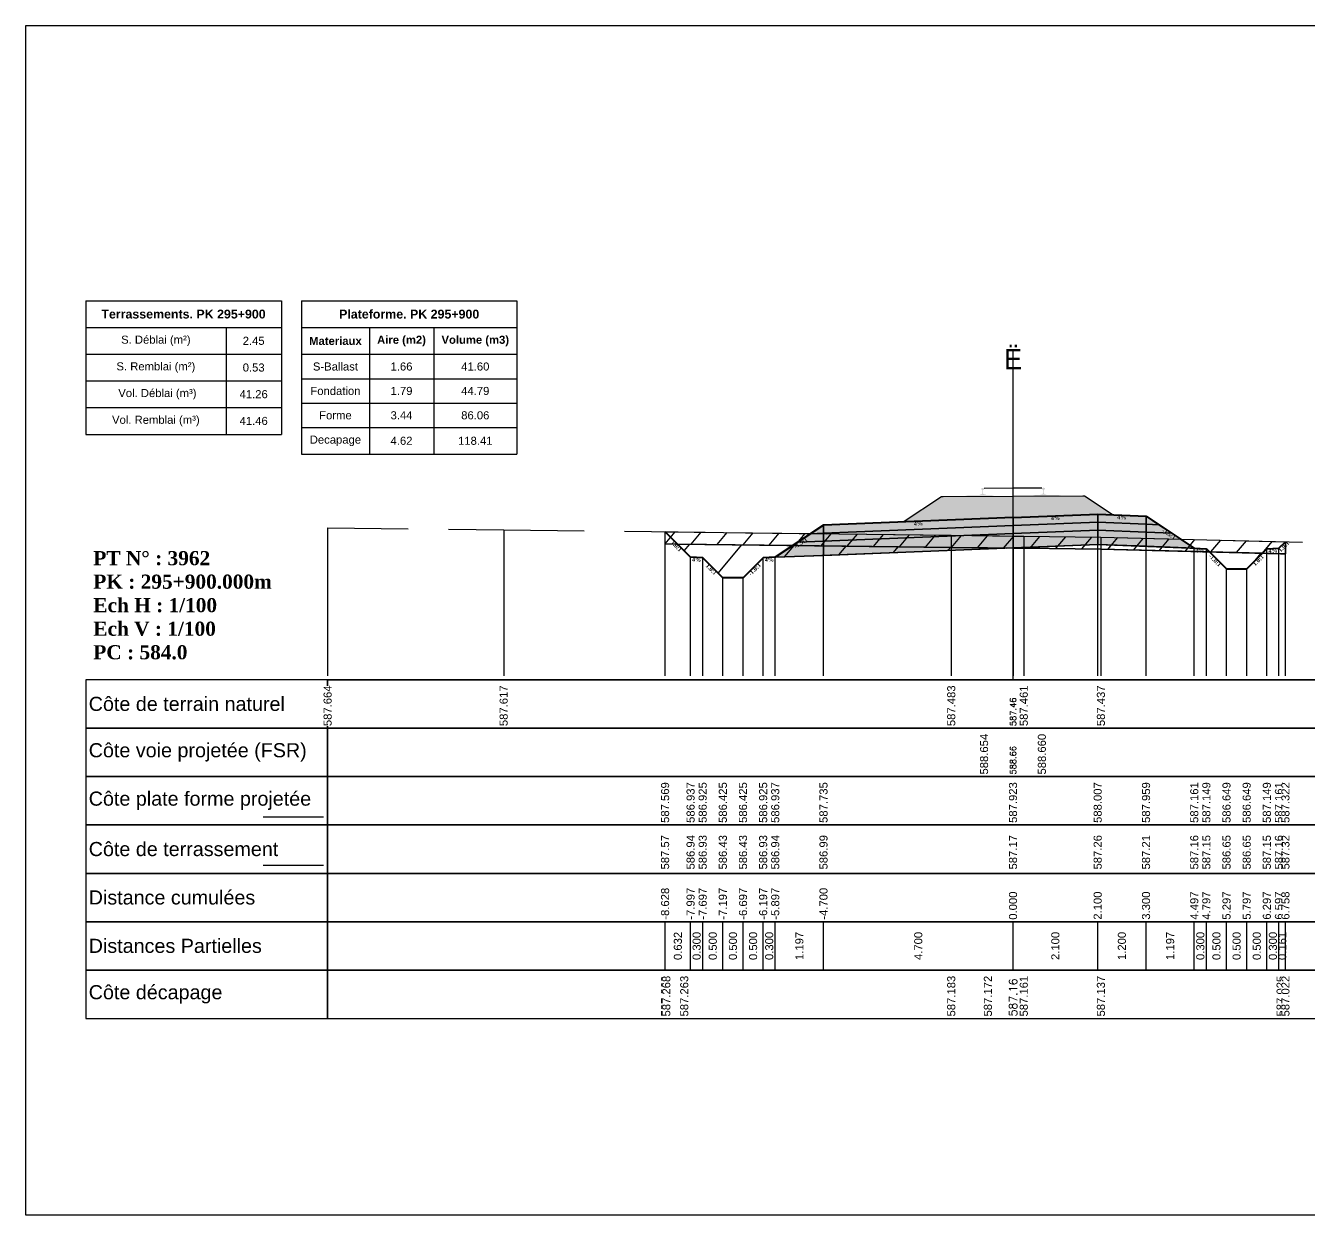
# Model space of a CAD drawing. Header units: millimetres. Extents: x 2762 to 3076, y 916 to 3305.
# Drawn here: x 2950.21 to 2982.05, y 1267.4 to 1296.9 of the extents above; entities that cross this region are included whole.
import ezdxf

# ---------------------------------------------------------------- set-up
doc = ezdxf.new("R2010")
doc.units = ezdxf.units.MM
doc.header["$LTSCALE"] = 2
doc.linetypes.add('CACHE', pattern=[9.525, 6.35, -3.175])
doc.linetypes.add('DASHED', pattern=[0.75, 0.5, -0.25])
for name, color, linetype in [('C-ANNO-TABL', 1, 'Continuous'), ('C-ANNO-TABL-TEXT', 150, 'Continuous'), ('C-ANNO-TABL-TITL', 150, 'Continuous'), ('C-ANNO-TABL-TTBL', 5, 'Continuous'), ('C-ROAD-CORR', 5, 'Continuous'), ('C-ROAD-SCTN', 7, 'Continuous')]:
    doc.layers.add(name, color=color, linetype=linetype)
doc.styles.add('ARIAL', font='arial.ttf')
doc.styles.add('C3D_Etiquette', font='romans.shx')
doc.styles.add('C3D_Profil_Travers', font='romans.shx')
doc.styles.get("Standard").update_dxf_attribs({"font": 'arial.ttf'})

msp = doc.modelspace()

# ---------------------------------------------------------------- hatches: boundary and pattern name
at = {"linetype": 'Continuous', "lineweight": -3}
msp.add_hatch(color=254, dxfattribs=at).paths.add_polyline_path([(2973.489, 1285.052), (2973.488, 1285.237), (2973.603, 1285.259), (2973.951, 1285.26), (2973.951, 1285.266), (2973.877, 1285.265), (2973.877, 1285.275), (2973.878, 1285.276), (2973.879, 1285.277), (2973.881, 1285.277), (2973.9, 1285.279), (2973.904, 1285.28), (2973.907, 1285.281), (2973.935, 1285.291), (2973.937, 1285.293), (2973.939, 1285.294), (2973.939, 1285.295), (2973.94, 1285.3), (2973.942, 1285.307), (2973.942, 1285.316), (2973.944, 1285.326), (2973.943, 1285.35), (2973.943, 1285.366), (2973.942, 1285.372), (2973.941, 1285.378), (2973.94, 1285.383), (2973.94, 1285.385), (2973.939, 1285.388), (2973.938, 1285.39), (2973.937, 1285.391), (2973.936, 1285.392), (2973.935, 1285.393), (2973.919, 1285.399), (2973.917, 1285.4), (2973.916, 1285.401), (2973.916, 1285.403), (2973.915, 1285.405), (2973.915, 1285.423), (2973.916, 1285.428), (2973.917, 1285.43), (2973.919, 1285.432), (2973.921, 1285.434), (2973.924, 1285.435), (2973.925, 1285.436), (2973.929, 1285.436), (2973.933, 1285.437), (2973.936, 1285.437), (2973.94, 1285.437), (2973.945, 1285.438), (2973.948, 1285.438), (2973.951, 1285.438), (2973.955, 1285.438), (2973.958, 1285.438), (2973.962, 1285.438), (2973.967, 1285.437), (2973.97, 1285.437), (2973.974, 1285.437), (2973.978, 1285.436), (2973.979, 1285.435), (2973.981, 1285.434), (2973.984, 1285.433), (2973.986, 1285.43), (2973.987, 1285.428), (2973.987, 1285.424), (2973.987, 1285.405), (2973.987, 1285.403), (2973.987, 1285.401), (2973.986, 1285.401), (2973.984, 1285.399), (2973.968, 1285.393), (2973.967, 1285.393), (2973.966, 1285.391), (2973.965, 1285.39), (2973.964, 1285.388), (2973.963, 1285.385), (2973.963, 1285.383), (2973.962, 1285.378), (2973.961, 1285.372), (2973.961, 1285.366), (2973.96, 1285.35), (2973.96, 1285.326), (2973.961, 1285.316), (2973.962, 1285.307), (2973.964, 1285.3), (2973.965, 1285.295), (2973.965, 1285.294), (2973.967, 1285.293), (2973.969, 1285.291), (2973.997, 1285.281), (2974, 1285.28), (2974.004, 1285.28), (2974.023, 1285.278), (2974.025, 1285.278), (2974.026, 1285.277), (2974.027, 1285.276), (2974.027, 1285.266), (2973.953, 1285.266), (2973.953, 1285.26), (2974.157, 1285.261), (2974.288, 1285.231), (2975.123, 1285.234), (2975.254, 1285.265), (2975.458, 1285.266), (2975.458, 1285.272), (2975.384, 1285.271), (2975.384, 1285.281), (2975.385, 1285.282), (2975.386, 1285.283), (2975.388, 1285.283), (2975.407, 1285.285), (2975.411, 1285.286), (2975.414, 1285.287), (2975.442, 1285.297), (2975.444, 1285.299), (2975.446, 1285.3), (2975.446, 1285.301), (2975.447, 1285.306), (2975.449, 1285.313), (2975.449, 1285.322), (2975.451, 1285.332), (2975.45, 1285.356), (2975.45, 1285.372), (2975.449, 1285.378), (2975.448, 1285.384), (2975.447, 1285.389), (2975.447, 1285.391), (2975.446, 1285.394), (2975.445, 1285.396), (2975.444, 1285.397), (2975.443, 1285.398), (2975.442, 1285.399), (2975.426, 1285.405), (2975.424, 1285.406), (2975.423, 1285.407), (2975.423, 1285.409), (2975.422, 1285.411), (2975.422, 1285.429), (2975.423, 1285.434), (2975.424, 1285.436), (2975.426, 1285.438), (2975.428, 1285.44), (2975.431, 1285.441), (2975.432, 1285.442), (2975.436, 1285.442), (2975.44, 1285.443), (2975.443, 1285.443), (2975.447, 1285.444), (2975.452, 1285.444), (2975.455, 1285.444), (2975.458, 1285.444), (2975.462, 1285.444), (2975.465, 1285.444), (2975.469, 1285.444), (2975.474, 1285.443), (2975.477, 1285.443), (2975.481, 1285.443), (2975.485, 1285.442), (2975.486, 1285.441), (2975.488, 1285.44), (2975.491, 1285.439), (2975.493, 1285.436), (2975.494, 1285.434), (2975.494, 1285.43), (2975.494, 1285.412), (2975.494, 1285.409), (2975.494, 1285.407), (2975.493, 1285.407), (2975.491, 1285.405), (2975.475, 1285.399), (2975.474, 1285.399), (2975.473, 1285.397), (2975.472, 1285.396), (2975.471, 1285.394), (2975.47, 1285.391), (2975.47, 1285.389), (2975.469, 1285.384), (2975.468, 1285.378), (2975.468, 1285.372), (2975.467, 1285.356), (2975.467, 1285.332), (2975.468, 1285.322), (2975.469, 1285.313), (2975.471, 1285.306), (2975.472, 1285.301), (2975.472, 1285.3), (2975.474, 1285.299), (2975.476, 1285.297), (2975.504, 1285.287), (2975.507, 1285.286), (2975.511, 1285.286), (2975.53, 1285.284), (2975.532, 1285.284), (2975.533, 1285.283), (2975.534, 1285.282), (2975.534, 1285.272), (2975.46, 1285.272), (2975.46, 1285.266), (2975.808, 1285.268), (2975.923, 1285.247), (2975.924, 1285.062)])
h = msp.add_hatch(dxfattribs=at)
h.set_pattern_fill('GRAVEL', color=252, scale=0.009, style=0)
h.set_pattern_definition([(228.0128, (2972.144124, 1284.82647), (-1.8288, -2.0574), [0.030755, -3.0447435]), (184.96974, (2972.12355, 1284.803611), (2.743199999, 0.228600013), [0.0527764, -5.2248644]), (132.51045, (2972.070972, 1284.799039), (2.286, -2.5146), [0.0372133, -3.684125]), (267.2737, (2971.981818, 1284.741889), (0.2286, 4.572), [0.0480604, -4.7579794]), (292.83365, (2971.979532, 1284.693883), (-1.143, 2.7432), [0.047127, -4.6655827]), (357.2737, (2971.99782, 1284.650449), (-4.572, 0.2286), [0.0480604, -4.7579794]), (37.69424, (2972.0458265, 1284.6481626), (-2.9718, -2.286), [0.0635574, -6.2921804]), (72.25533, (2972.0961185, 1284.687025), (1.6002, 5.0292), [0.0600048, -5.940473]), (121.42957, (2972.114406, 1284.744175), (-1.8288, 2.9718), [0.048223, -4.774099]), (175.23636, (2972.08926, 1284.785323), (2.5146, -0.2286), [0.055054, -2.697654]), (222.39744, (2972.0343965, 1284.7898946), (-2.7432, -2.5146), [0.071197, -7.0485095]), (138.81407, (2972.208132, 1284.739603), (-1.6002, 1.3716), [0.0243004, -2.405751]), (171.46923, (2972.189844, 1284.755605), (2.9718, -0.4572), [0.0462314, -4.5769175]), (225, (2972.14412, 1284.76246), (-3e-17, -0.2286), [0.032329, -0.29096]), (203.1986, (2972.128122, 1284.789895), (1.143, 0.4572), [0.01741, -1.723556]), (291.8014, (2972.11212, 1284.783037), (-0.2286, 0.6858), [0.024621, -1.206428]), (30.9638, (2972.121264, 1284.760177), (0.6858, 0.4572), [0.039989, -1.292967]), (161.565, (2972.155554, 1284.78075), (0.4572, -0.2286), [0.028916, -0.693981]), (16.38954, (2971.979532, 1284.783037), (2.286, 0.6858), [0.040508, -4.0102944]), (70.34618, (2972.018394, 1284.794467), (-0.9144, -2.5146), [0.033984, -3.3643994]), (293.1986, (2972.155554, 1284.82647), (-0.4572, 1.143), [0.034819, -1.7061465]), (343.61046, (2972.16927, 1284.794467), (-2.286, 0.6858), [0.040508, -4.0102944]), (339.44395, (2971.979532, 1284.641305), (-1.143, 0.4572), [0.039063, -1.914096]), (294.77514, (2972.016108, 1284.627589), (-1.143, 2.5146), [0.0327305, -3.2403234]), (66.8014, (2972.15784, 1284.59787), (0.4572, 1.143), [0.034819, -1.7061465]), (17.35402, (2972.171556, 1284.629875), (-2.9718, -0.9144), [0.0383204, -3.793714]), (69.44395, (2972.045826, 1284.59787), (-0.4572, -1.143), [0.0195316, -1.933628]), (101.3099, (2972.144124, 1284.59787), (-0.2286, 0.9144), [0.011656, -1.1539795]), (165.9638, (2972.14184, 1284.6093), (0.6858, -0.2286), [0.047127, -0.895415]), (186.009, (2972.096118, 1284.62073), (2.286, 0.2286), [0.043674, -4.323723]), (303.69, (2972.121264, 1284.7396), (-0.2286, 0.4572), [0.032969, -0.79126]), (353.15723, (2972.1395525, 1284.712171), (3.8862, -0.4572), [0.05756, -5.698441]), (60.9454, (2972.196702, 1284.705313), (-0.9144, -1.6002), [0.023536, -2.330045]), (90, (2972.20813, 1284.72589), (-0.2286, 0.2286), [0.013716, -0.214884]), (120.25644, (2972.091546, 1284.627589), (0.9144, -1.6002), [0.031758, -3.1440547]), (48.0128, (2972.075544, 1284.65502), (1.8288, 2.0574), [0.06151, -3.0139886]), (0, (2972.1167, 1284.70074), (0.2286, 0.2286), [0.059436, -0.169164]), (325.30485, (2972.176128, 1284.70074), (2.286, -1.6002), [0.036145, -3.5783385]), (254.0546, (2972.205846, 1284.680167), (-0.2286, -0.9144), [0.033285, -1.6309485]), (207.64598, (2972.196702, 1284.648163), (-4.3434, -2.286), [0.054193, -5.365122]), (175.42608, (2972.1486965, 1284.623017), (-2.9718, 0.2286), [0.0573327, -5.675926])])
h.paths.add_polyline_path([(2971.98, 1284.598), (2972.93, 1285.232), (2972.974, 1285.232), (2976.437, 1285.246), (2976.48, 1285.246), (2977.185, 1284.776), (2976.805, 1284.791)])
h = msp.add_hatch(color=11, dxfattribs=at)
h.paths.add_polyline_path([(2978.005, 1284.543), (2978.005, 1284.743), (2978.324, 1284.53)])
h.paths.add_polyline_path([(2976.805, 1284.591), (2976.805, 1284.791), (2978.005, 1284.743), (2978.005, 1284.543)])
h.paths.add_polyline_path([(2974.705, 1284.507), (2974.705, 1284.707), (2976.805, 1284.791), (2976.805, 1284.591)])
h.paths.add_polyline_path([(2970.005, 1284.319), (2970.005, 1284.519), (2974.705, 1284.707), (2974.705, 1284.507)])
h.paths.add_polyline_path([(2969.685, 1284.306), (2970.005, 1284.519), (2970.005, 1284.319)])
h = msp.add_hatch(color=83, dxfattribs=at)
h.paths.add_polyline_path([(2978.005, 1283.993), (2978.005, 1284.343), (2978.643, 1284.317), (2979.201, 1283.945)])
h.paths.add_polyline_path([(2976.805, 1284.041), (2976.805, 1284.391), (2978.005, 1284.343), (2978.005, 1283.993)])
h.paths.add_polyline_path([(2974.705, 1283.957), (2974.705, 1284.307), (2976.805, 1284.391), (2976.805, 1284.041)])
h.paths.add_polyline_path([(2970.005, 1283.769), (2970.005, 1284.119), (2974.705, 1284.307), (2974.705, 1283.957)])
h.paths.add_polyline_path([(2968.808, 1283.721), (2969.366, 1284.093), (2970.005, 1284.119), (2970.005, 1283.769)])
h = msp.add_hatch(color=30, dxfattribs=at)
h.paths.add_polyline_path([(2978.005, 1284.343), (2978.005, 1284.543), (2978.324, 1284.53), (2978.643, 1284.317)])
h.paths.add_polyline_path([(2976.805, 1284.391), (2976.805, 1284.591), (2978.005, 1284.543), (2978.005, 1284.343)])
h.paths.add_polyline_path([(2974.705, 1284.307), (2974.705, 1284.507), (2976.805, 1284.591), (2976.805, 1284.391)])
h.paths.add_polyline_path([(2970.005, 1284.119), (2970.005, 1284.319), (2974.705, 1284.507), (2974.705, 1284.307)])
h.paths.add_polyline_path([(2969.366, 1284.093), (2969.685, 1284.306), (2970.005, 1284.319), (2970.005, 1284.119)])
h = msp.add_hatch(dxfattribs=at)
h.set_pattern_fill('_U', color=150, scale=0.5, angle=50, style=0, pattern_type=0)
h.set_pattern_definition([(50, (2980.88864, 1283.8202), (-0.383022, 0.321394), [])])
h.paths.add_polyline_path([(2980.889, 1283.82), (2981.001, 1283.933), (2981.301, 1283.945), (2981.462, 1284.106), (2981.462, 1283.806)])
h.paths.add_polyline_path([(2978.862, 1284.171), (2981.462, 1284.106), (2981.301, 1283.945), (2981.001, 1283.933), (2980.889, 1283.82), (2979.581, 1283.853), (2979.501, 1283.933), (2979.201, 1283.945)])
h.paths.add_polyline_path([(2969.248, 1284.014), (2969.69, 1284.309), (2973.173, 1284.267), (2974.972, 1284.245), (2976.885, 1284.221), (2978.862, 1284.171), (2979.201, 1283.945), (2979.501, 1283.933), (2979.581, 1283.853), (2976.885, 1283.921), (2974.972, 1283.945), (2973.173, 1283.967)])
h.paths.add_polyline_path([(2966.076, 1284.353), (2969.69, 1284.309), (2969.248, 1284.014), (2966.38, 1284.049)])
h.paths.add_polyline_path([(2966.076, 1284.053), (2966.076, 1284.353), (2966.38, 1284.049)])
h = msp.add_hatch(dxfattribs=at)
h.set_pattern_fill('_U', color=3, angle=50, style=0, pattern_type=0)
h.set_pattern_definition([(50, (2980.8886, 1283.8202), (-0.766044, 0.64279), [])])
h.paths.add_polyline_path([(2980.889, 1283.82), (2981.001, 1283.933), (2981.301, 1283.945), (2981.462, 1284.106), (2981.462, 1283.806)])
h.paths.add_polyline_path([(2974.539, 1283.95), (2976.805, 1284.041), (2979.501, 1283.933), (2979.581, 1283.853), (2976.885, 1283.921), (2974.972, 1283.945)])
h.paths.add_polyline_path([(2966.076, 1284.053), (2966.076, 1284.353), (2966.38, 1284.049)])
h = msp.add_hatch(dxfattribs=at)
h.set_pattern_fill('_U', color=1, angle=50, style=0, pattern_type=0)
h.set_pattern_definition([(50, (2979.5815, 1283.853), (-0.766044, 0.64279), [])])
h.paths.add_polyline_path([(2979.581, 1283.853), (2980.889, 1283.82), (2980.501, 1283.433), (2980.001, 1283.433)])
h.paths.add_polyline_path([(2966.38, 1284.049), (2973.173, 1283.967), (2974.539, 1283.95), (2968.508, 1283.709), (2968.008, 1283.209), (2967.508, 1283.209), (2967.008, 1283.709), (2966.708, 1283.721)])

# ---------------------------------------------------------------- linework, layer by layer
at = {"color": 7, "linetype": 'Continuous', "lineweight": -3}
for p, q in [((2974.705, 1280.684), (2974.705, 1288.884)), ((2957.704, 1280.684), (2991.706, 1280.684)), ((2966.076, 1273.484), (2966.076, 1274.684)), ((2966.708, 1273.484), (2966.708, 1274.684)), ((2966.708, 1273.484), (2966.708, 1274.684)), ((2967.008, 1273.484), (2967.008, 1274.684)), ((2967.008, 1273.484), (2967.008, 1274.684)), ((2967.508, 1273.484), (2967.508, 1274.684)), ((2967.508, 1273.484), (2967.508, 1274.684)), ((2968.008, 1273.484), (2968.008, 1274.684)), ((2968.008, 1273.484), (2968.008, 1274.684)), ((2968.508, 1273.484), (2968.508, 1274.684)), ((2968.508, 1273.484), (2968.508, 1274.684)), ((2968.808, 1273.484), (2968.808, 1274.684)), ((2968.808, 1273.484), (2968.808, 1274.684)), ((2970.005, 1273.484), (2970.005, 1274.684)), ((2970.005, 1273.484), (2970.005, 1274.684)), ((2974.705, 1273.484), (2974.705, 1274.684)), ((2974.705, 1273.484), (2974.705, 1274.684)), ((2976.805, 1273.484), (2976.805, 1274.684)), ((2976.805, 1273.484), (2976.805, 1274.684)), ((2978.005, 1273.484), (2978.005, 1274.684)), ((2978.005, 1273.484), (2978.005, 1274.684)), ((2979.201, 1273.484), (2979.201, 1274.684)), ((2979.201, 1273.484), (2979.201, 1274.684)), ((2979.501, 1273.484), (2979.501, 1274.684)), ((2979.501, 1273.484), (2979.501, 1274.684)), ((2980.001, 1273.484), (2980.001, 1274.684)), ((2980.001, 1273.484), (2980.001, 1274.684)), ((2980.501, 1273.484), (2980.501, 1274.684)), ((2980.501, 1273.484), (2980.501, 1274.684)), ((2981.001, 1273.484), (2981.001, 1274.684)), ((2981.001, 1273.484), (2981.001, 1274.684)), ((2981.301, 1273.484), (2981.301, 1274.684)), ((2981.301, 1273.484), (2981.301, 1274.684)), ((2981.462, 1273.484), (2981.462, 1274.684))]:
    msp.add_line(p, q, dxfattribs=at)
at = {"color": 251, "linetype": 'Continuous', "lineweight": -3}
for p, q in [((2971.98, 1284.598), (2972.93, 1285.232)), ((2972.93, 1285.232), (2972.974, 1285.232)), ((2972.974, 1285.232), (2976.437, 1285.246)), ((2976.437, 1285.246), (2976.48, 1285.246)), ((2976.48, 1285.246), (2977.185, 1284.776)), ((2970.005, 1284.519), (2974.705, 1284.707)), ((2976.805, 1284.791), (2971.98, 1284.598)), ((2974.705, 1284.707), (2976.805, 1284.791)), ((2974.705, 1284.507), (2974.705, 1284.707)), ((2974.705, 1284.707), (2974.705, 1284.507)), ((2977.185, 1284.776), (2976.805, 1284.791)), ((2976.805, 1284.591), (2976.805, 1284.791)), ((2976.805, 1284.791), (2978.005, 1284.743)), ((2976.805, 1284.791), (2976.805, 1284.591)), ((2978.005, 1284.543), (2978.005, 1284.743)), ((2978.005, 1284.743), (2978.324, 1284.53)), ((2978.005, 1284.743), (2978.005, 1284.543)), ((2969.685, 1284.306), (2970.005, 1284.519)), ((2970.005, 1284.319), (2970.005, 1284.519)), ((2970.005, 1284.519), (2970.005, 1284.319)), ((2974.705, 1284.507), (2970.005, 1284.319)), ((2976.805, 1284.591), (2974.705, 1284.507)), ((2978.005, 1284.543), (2976.805, 1284.591)), ((2978.324, 1284.53), (2978.005, 1284.543)), ((2970.005, 1284.319), (2969.685, 1284.306))]:
    msp.add_line(p, q, dxfattribs=at)
at = {"color": 105, "linetype": 'DASHED', "lineweight": -3, "ltscale": 2}
for p, q in [((2957.705, 1284.448), (2962.071, 1284.401)), ((2962.071, 1284.401), (2973.173, 1284.267)), ((2973.173, 1284.267), (2974.705, 1284.248)), ((2974.705, 1284.248), (2974.972, 1284.245)), ((2974.972, 1284.245), (2976.885, 1284.221)), ((2976.885, 1284.221), (2991.705, 1283.849))]:
    msp.add_line(p, q, dxfattribs=at)
at = {"color": 98, "linetype": 'CACHE', "lineweight": -3}
for p, q in [((2957.705, 1284.448), (2957.705, 1280.784)), ((2962.071, 1284.401), (2962.071, 1280.784)), ((2973.173, 1284.267), (2973.173, 1280.784)), ((2974.705, 1284.248), (2974.705, 1280.784)), ((2974.972, 1284.245), (2974.972, 1280.784)), ((2976.885, 1284.221), (2976.885, 1280.784))]:
    msp.add_line(p, q, dxfattribs=at)
at = {"color": 53, "linetype": 'Continuous', "lineweight": -3}
for p, q in [((2970.005, 1284.319), (2974.705, 1284.507)), ((2974.705, 1284.507), (2976.805, 1284.591)), ((2974.705, 1284.307), (2974.705, 1284.507)), ((2974.705, 1284.507), (2974.705, 1284.307)), ((2976.805, 1284.391), (2974.705, 1284.307)), ((2974.705, 1284.307), (2976.805, 1284.391)), ((2976.805, 1284.391), (2976.805, 1284.591)), ((2976.805, 1284.591), (2978.005, 1284.543)), ((2976.805, 1284.591), (2976.805, 1284.391)), ((2978.005, 1284.343), (2976.805, 1284.391)), ((2976.805, 1284.041), (2976.805, 1284.391)), ((2976.805, 1284.391), (2978.005, 1284.343)), ((2976.805, 1284.391), (2976.805, 1284.041)), ((2978.005, 1284.343), (2978.005, 1284.543)), ((2978.005, 1284.543), (2978.324, 1284.53)), ((2978.005, 1284.543), (2978.005, 1284.343)), ((2978.324, 1284.53), (2978.643, 1284.317)), ((2968.808, 1283.721), (2969.366, 1284.093)), ((2969.366, 1284.093), (2969.685, 1284.306)), ((2970.005, 1284.119), (2969.366, 1284.093)), ((2969.366, 1284.093), (2970.005, 1284.119)), ((2969.685, 1284.306), (2970.005, 1284.319)), ((2970.005, 1284.119), (2970.005, 1284.319)), ((2970.005, 1284.319), (2970.005, 1284.119)), ((2974.705, 1284.307), (2970.005, 1284.119)), ((2970.005, 1284.119), (2974.705, 1284.307)), ((2970.005, 1283.769), (2970.005, 1284.119)), ((2970.005, 1284.119), (2970.005, 1283.769)), ((2974.705, 1283.957), (2974.705, 1284.307)), ((2974.705, 1284.307), (2974.705, 1283.957)), ((2978.643, 1284.317), (2978.005, 1284.343)), ((2978.005, 1283.993), (2978.005, 1284.343)), ((2978.005, 1284.343), (2978.643, 1284.317)), ((2978.005, 1284.343), (2978.005, 1283.993)), ((2978.643, 1284.317), (2979.201, 1283.945)), ((2970.005, 1283.769), (2968.808, 1283.721)), ((2974.705, 1283.957), (2970.005, 1283.769)), ((2976.805, 1284.041), (2974.705, 1283.957)), ((2978.005, 1283.993), (2976.805, 1284.041)), ((2979.201, 1283.945), (2978.005, 1283.993))]:
    msp.add_line(p, q, dxfattribs=at)
at = {"color": 253, "linetype": 'Continuous', "lineweight": -3}
for p, q in [((2966.076, 1284.353), (2969.69, 1284.309)), ((2966.38, 1284.049), (2966.076, 1284.353)), ((2966.076, 1284.053), (2966.076, 1284.353)), ((2966.076, 1284.353), (2966.38, 1284.049)), ((2966.076, 1284.053), (2966.076, 1284.353)), ((2966.076, 1284.353), (2966.38, 1284.049)), ((2969.248, 1284.014), (2969.69, 1284.309)), ((2969.69, 1284.309), (2969.248, 1284.014)), ((2969.69, 1284.309), (2973.173, 1284.267)), ((2973.173, 1284.267), (2974.972, 1284.245)), ((2974.972, 1284.245), (2976.885, 1284.221)), ((2976.885, 1284.221), (2978.862, 1284.171)), ((2978.862, 1284.171), (2981.462, 1284.106)), ((2979.201, 1283.945), (2978.862, 1284.171)), ((2978.862, 1284.171), (2979.201, 1283.945)), ((2981.301, 1283.945), (2981.462, 1284.106)), ((2981.462, 1284.106), (2981.301, 1283.945)), ((2981.301, 1283.945), (2981.462, 1284.106)), ((2981.462, 1284.106), (2981.462, 1283.806)), ((2981.462, 1284.106), (2981.462, 1283.806)), ((2966.38, 1284.049), (2966.076, 1284.053)), ((2966.38, 1284.049), (2966.076, 1284.053)), ((2969.248, 1284.014), (2966.38, 1284.049)), ((2966.38, 1284.049), (2973.173, 1283.967)), ((2966.708, 1283.721), (2966.38, 1284.049)), ((2974.539, 1283.95), (2968.508, 1283.709)), ((2973.173, 1283.967), (2969.248, 1284.014)), ((2974.972, 1283.945), (2973.173, 1283.967)), ((2973.173, 1283.967), (2974.539, 1283.95)), ((2974.539, 1283.95), (2976.805, 1284.041)), ((2974.972, 1283.945), (2974.539, 1283.95)), ((2976.885, 1283.921), (2974.972, 1283.945)), ((2976.885, 1283.921), (2974.972, 1283.945)), ((2976.805, 1284.041), (2979.501, 1283.933)), ((2979.581, 1283.853), (2976.885, 1283.921)), ((2979.581, 1283.853), (2976.885, 1283.921)), ((2979.501, 1283.933), (2979.201, 1283.945)), ((2979.201, 1283.945), (2979.501, 1283.933)), ((2979.581, 1283.853), (2979.501, 1283.933)), ((2979.501, 1283.933), (2979.581, 1283.853)), ((2979.501, 1283.933), (2979.581, 1283.853)), ((2980.889, 1283.82), (2979.581, 1283.853)), ((2979.581, 1283.853), (2980.889, 1283.82)), ((2980.001, 1283.433), (2979.581, 1283.853)), ((2980.889, 1283.82), (2980.501, 1283.433)), ((2980.889, 1283.82), (2981.001, 1283.933)), ((2981.001, 1283.933), (2980.889, 1283.82)), ((2980.889, 1283.82), (2981.001, 1283.933)), ((2981.462, 1283.806), (2980.889, 1283.82)), ((2981.462, 1283.806), (2980.889, 1283.82)), ((2981.001, 1283.933), (2981.301, 1283.945)), ((2981.301, 1283.945), (2981.001, 1283.933)), ((2981.001, 1283.933), (2981.301, 1283.945)), ((2967.008, 1283.709), (2966.708, 1283.721)), ((2967.508, 1283.209), (2967.008, 1283.709)), ((2968.508, 1283.709), (2968.008, 1283.209)), ((2980.501, 1283.433), (2980.001, 1283.433)), ((2968.008, 1283.209), (2967.508, 1283.209))]:
    msp.add_line(p, q, dxfattribs=at)
at = {"color": 8, "linetype": 'CACHE', "lineweight": -3}
for p, q in [((2966.076, 1280.784), (2966.076, 1284.353)), ((2981.462, 1280.784), (2981.462, 1284.106)), ((2970.005, 1280.784), (2970.005, 1283.769)), ((2974.705, 1280.784), (2974.705, 1283.957)), ((2974.705, 1280.784), (2974.705, 1283.957)), ((2976.805, 1280.784), (2976.805, 1284.041)), ((2978.005, 1280.784), (2978.005, 1283.993)), ((2979.201, 1280.784), (2979.201, 1283.945)), ((2979.501, 1280.784), (2979.501, 1283.933)), ((2981.001, 1280.784), (2981.001, 1283.933)), ((2981.301, 1280.784), (2981.301, 1283.945)), ((2966.708, 1280.784), (2966.708, 1283.721)), ((2967.008, 1280.784), (2967.008, 1283.709)), ((2968.508, 1280.784), (2968.508, 1283.709)), ((2968.808, 1280.784), (2968.808, 1283.721)), ((2980.001, 1280.784), (2980.001, 1283.433)), ((2980.501, 1280.784), (2980.501, 1283.433)), ((2967.508, 1280.784), (2967.508, 1283.209)), ((2968.008, 1280.784), (2968.008, 1283.209))]:
    msp.add_line(p, q, dxfattribs=at)
at = {"color": 6, "linetype": 'Continuous', "lineweight": -3}
for p, q in [((2966.076, 1284.053), (2966.105, 1284.052)), ((2966.105, 1284.052), (2966.551, 1284.047)), ((2966.551, 1284.047), (2973.173, 1283.967)), ((2973.173, 1283.967), (2974.082, 1283.956)), ((2974.082, 1283.956), (2974.705, 1283.948)), ((2974.705, 1283.948), (2974.972, 1283.945)), ((2974.972, 1283.945), (2976.885, 1283.921)), ((2976.885, 1283.921), (2981.342, 1283.809)), ((2981.342, 1283.809), (2981.462, 1283.806))]:
    msp.add_line(p, q, dxfattribs=at)
at = {"color": 154, "linetype": 'Continuous', "lineweight": -3}
msp.add_line((2956.104, 1277.284), (2957.604, 1277.284), dxfattribs=at)
at = {"color": 1, "linetype": 'Continuous', "lineweight": -3}
msp.add_line((2956.104, 1276.084), (2957.604, 1276.084), dxfattribs=at)
at = {"color": 7, "linetype": 'Continuous', "lineweight": -3}
for points in [[(2957.704, 1279.484), (2957.704, 1280.684), (2951.704, 1280.684), (2951.704, 1279.484)], [(2957.704, 1279.484), (2991.706, 1279.484), (2991.706, 1280.684), (2957.704, 1280.684)], [(2957.704, 1278.284), (2957.704, 1279.484), (2951.704, 1279.484), (2951.704, 1278.284)], [(2957.704, 1278.284), (2991.706, 1278.284), (2991.706, 1279.484), (2957.704, 1279.484)], [(2957.704, 1277.084), (2957.704, 1278.284), (2951.704, 1278.284), (2951.704, 1277.084)], [(2957.704, 1277.084), (2991.706, 1277.084), (2991.706, 1278.284), (2957.704, 1278.284)], [(2957.704, 1275.884), (2957.704, 1277.084), (2951.704, 1277.084), (2951.704, 1275.884)], [(2957.704, 1275.884), (2991.706, 1275.884), (2991.706, 1277.084), (2957.704, 1277.084)], [(2957.704, 1274.684), (2957.704, 1275.884), (2951.704, 1275.884), (2951.704, 1274.684)], [(2957.704, 1274.684), (2991.706, 1274.684), (2991.706, 1275.884), (2957.704, 1275.884)], [(2957.704, 1273.484), (2957.704, 1274.684), (2951.704, 1274.684), (2951.704, 1273.484)], [(2957.704, 1273.484), (2991.706, 1273.484), (2991.706, 1274.684), (2957.704, 1274.684)], [(2957.704, 1272.284), (2957.704, 1273.484), (2951.704, 1273.484), (2951.704, 1272.284)], [(2957.704, 1272.284), (2991.706, 1272.284), (2991.706, 1273.484), (2957.704, 1273.484)]]:
    msp.add_3dface(points, dxfattribs=at)
at = {"layer": 'C-ANNO-TABL', "color": 7, "linetype": 'Continuous', "lineweight": -3}
for p, q in [((2951.704, 1289.419), (2955.184, 1289.419)), ((2955.184, 1289.419), (2956.557, 1289.419)), ((2955.184, 1289.419), (2955.184, 1288.757)), ((2957.057, 1289.416), (2958.739, 1289.416)), ((2958.739, 1289.416), (2960.335, 1289.416)), ((2958.739, 1289.416), (2958.739, 1288.754)), ((2960.335, 1289.416), (2962.398, 1289.416)), ((2960.335, 1289.416), (2960.335, 1288.754)), ((2951.704, 1288.757), (2955.184, 1288.757)), ((2955.184, 1288.757), (2956.557, 1288.757)), ((2955.184, 1288.757), (2955.184, 1288.095)), ((2957.057, 1288.754), (2958.739, 1288.754)), ((2958.739, 1288.754), (2960.335, 1288.754)), ((2958.739, 1288.754), (2958.739, 1288.147)), ((2960.335, 1288.754), (2962.398, 1288.754)), ((2960.335, 1288.754), (2960.335, 1288.147)), ((2951.704, 1288.095), (2955.184, 1288.095)), ((2955.184, 1288.095), (2956.557, 1288.095)), ((2955.184, 1288.095), (2955.184, 1287.432)), ((2957.057, 1288.147), (2958.739, 1288.147)), ((2958.739, 1288.147), (2960.335, 1288.147)), ((2958.739, 1288.147), (2958.739, 1287.543)), ((2960.335, 1288.147), (2962.398, 1288.147)), ((2960.335, 1288.147), (2960.335, 1287.543)), ((2951.704, 1287.432), (2955.184, 1287.432)), ((2955.184, 1287.432), (2956.557, 1287.432)), ((2955.184, 1287.432), (2955.184, 1286.77)), ((2957.057, 1287.543), (2958.739, 1287.543)), ((2958.739, 1287.543), (2960.335, 1287.543)), ((2958.739, 1287.543), (2958.739, 1286.939)), ((2960.335, 1287.543), (2962.398, 1287.543)), ((2960.335, 1287.543), (2960.335, 1286.939)), ((2957.057, 1286.939), (2958.739, 1286.939)), ((2958.739, 1286.939), (2960.335, 1286.939)), ((2958.739, 1286.939), (2958.739, 1286.28)), ((2960.335, 1286.939), (2962.398, 1286.939)), ((2960.335, 1286.939), (2960.335, 1286.28))]:
    msp.add_line(p, q, dxfattribs=at)
at = {"layer": 'C-ANNO-TABL-TTBL', "color": 7, "linetype": 'Continuous', "lineweight": -3}
for p, q in [((2951.704, 1290.084), (2956.557, 1290.084)), ((2951.704, 1290.084), (2951.704, 1289.419)), ((2956.557, 1290.084), (2956.557, 1289.419)), ((2957.057, 1290.084), (2962.398, 1290.084)), ((2957.057, 1290.084), (2957.057, 1289.416)), ((2962.398, 1290.084), (2962.398, 1289.416)), ((2951.704, 1289.419), (2951.704, 1288.757)), ((2956.557, 1289.419), (2956.557, 1288.757)), ((2957.057, 1289.416), (2957.057, 1288.754)), ((2962.398, 1289.416), (2962.398, 1288.754)), ((2951.704, 1288.757), (2951.704, 1288.095)), ((2956.557, 1288.757), (2956.557, 1288.095)), ((2957.057, 1288.754), (2957.057, 1288.147)), ((2962.398, 1288.754), (2962.398, 1288.147)), ((2951.704, 1288.095), (2951.704, 1287.432)), ((2956.557, 1288.095), (2956.557, 1287.432)), ((2957.057, 1288.147), (2957.057, 1287.543)), ((2962.398, 1288.147), (2962.398, 1287.543)), ((2951.704, 1287.432), (2951.704, 1286.77)), ((2956.557, 1287.432), (2956.557, 1286.77)), ((2957.057, 1287.543), (2957.057, 1286.939)), ((2962.398, 1287.543), (2962.398, 1286.939)), ((2957.057, 1286.939), (2957.057, 1286.28)), ((2962.398, 1286.939), (2962.398, 1286.28)), ((2951.704, 1286.77), (2955.184, 1286.77)), ((2955.184, 1286.77), (2956.557, 1286.77)), ((2957.057, 1286.28), (2958.739, 1286.28)), ((2958.739, 1286.28), (2960.335, 1286.28)), ((2960.335, 1286.28), (2962.398, 1286.28))]:
    msp.add_line(p, q, dxfattribs=at)
at = {"layer": 'C-ROAD-CORR', "color": 1, "linetype": 'Continuous', "lineweight": 40}
for p, q in [((2974.705, 1284.707), (2970.005, 1284.519)), ((2974.705, 1284.707), (2976.805, 1284.791)), ((2976.805, 1284.791), (2978.005, 1284.743)), ((2978.005, 1284.743), (2979.201, 1283.945)), ((2970.005, 1284.519), (2968.808, 1283.721)), ((2966.708, 1283.721), (2966.076, 1284.353)), ((2981.301, 1283.945), (2981.462, 1284.106)), ((2979.201, 1283.945), (2979.501, 1283.933)), ((2979.501, 1283.933), (2980.001, 1283.433)), ((2980.501, 1283.433), (2981.001, 1283.933)), ((2981.001, 1283.933), (2981.301, 1283.945)), ((2967.008, 1283.709), (2966.708, 1283.721)), ((2967.508, 1283.209), (2967.008, 1283.709)), ((2968.508, 1283.709), (2968.008, 1283.209)), ((2968.808, 1283.721), (2968.508, 1283.709)), ((2980.001, 1283.433), (2980.501, 1283.433)), ((2968.008, 1283.209), (2967.508, 1283.209))]:
    msp.add_line(p, q, dxfattribs=at)
at = {"layer": 'C-ROAD-CORR', "color": 102, "linetype": 'Continuous', "lineweight": -3, "ltscale": 0.5}
for p, q in [((2970.005, 1283.769), (2968.808, 1283.721)), ((2974.705, 1283.957), (2970.005, 1283.769)), ((2974.705, 1283.957), (2976.805, 1284.041)), ((2976.805, 1284.041), (2978.005, 1283.993)), ((2978.005, 1283.993), (2979.201, 1283.945))]:
    msp.add_line(p, q, dxfattribs=at)
at = {"layer": 'C-ROAD-CORR', "color": 1, "linetype": 'Continuous', "lineweight": -3}
for p, q in [((2979.501, 1283.933), (2980.001, 1283.433)), ((2980.501, 1283.433), (2981.001, 1283.933)), ((2967.508, 1283.209), (2967.008, 1283.709)), ((2968.508, 1283.709), (2968.008, 1283.209))]:
    msp.add_line(p, q, dxfattribs=at)
at = {"layer": 'C-ROAD-SCTN', "color": 154, "linetype": 'Continuous', "lineweight": -3}
for p, q in [((2973.986, 1285.438), (2973.987, 1285.438)), ((2973.987, 1285.438), (2974.705, 1285.441)), ((2974.705, 1285.441), (2975.421, 1285.444)), ((2970.005, 1284.519), (2974.705, 1284.707)), ((2974.705, 1284.707), (2976.805, 1284.791)), ((2976.805, 1284.791), (2978.005, 1284.743)), ((2978.005, 1284.743), (2979.201, 1283.945)), ((2968.808, 1283.721), (2970.005, 1284.519)), ((2966.076, 1284.353), (2966.708, 1283.721)), ((2981.301, 1283.945), (2981.462, 1284.106)), ((2979.201, 1283.945), (2979.501, 1283.933)), ((2979.501, 1283.933), (2980.001, 1283.433)), ((2980.501, 1283.433), (2981.001, 1283.933)), ((2981.001, 1283.933), (2981.301, 1283.945)), ((2966.708, 1283.721), (2967.008, 1283.709)), ((2967.008, 1283.709), (2967.508, 1283.209)), ((2968.008, 1283.209), (2968.508, 1283.709)), ((2968.508, 1283.709), (2968.808, 1283.721)), ((2980.001, 1283.433), (2980.501, 1283.433)), ((2967.508, 1283.209), (2968.008, 1283.209))]:
    msp.add_line(p, q, dxfattribs=at)
at = {"layer": 'C-ROAD-SCTN', "color": 140, "linetype": 'Continuous', "lineweight": -3}
for p, q in [((2971.98, 1284.598), (2972.93, 1285.232)), ((2972.93, 1285.232), (2972.974, 1285.232)), ((2972.974, 1285.232), (2974.705, 1285.239)), ((2974.705, 1285.239), (2976.437, 1285.246)), ((2976.437, 1285.246), (2976.48, 1285.246)), ((2976.48, 1285.246), (2977.185, 1284.776))]:
    msp.add_line(p, q, dxfattribs=at)
at = {"layer": 'C-ROAD-SCTN', "color": 1, "linetype": 'Continuous', "lineweight": -3}
for p, q in [((2966.076, 1284.353), (2966.708, 1283.721)), ((2981.301, 1283.945), (2981.462, 1284.106)), ((2968.808, 1283.721), (2970.005, 1283.769)), ((2970.005, 1283.769), (2974.705, 1283.957)), ((2974.705, 1283.957), (2976.805, 1284.041)), ((2976.805, 1284.041), (2978.005, 1283.993)), ((2978.005, 1283.993), (2979.201, 1283.945)), ((2979.201, 1283.945), (2979.501, 1283.933)), ((2979.501, 1283.933), (2980.001, 1283.433)), ((2980.501, 1283.433), (2981.001, 1283.933)), ((2981.001, 1283.933), (2981.301, 1283.945)), ((2966.708, 1283.721), (2967.008, 1283.709)), ((2967.008, 1283.709), (2967.508, 1283.209)), ((2968.008, 1283.209), (2968.508, 1283.709)), ((2968.508, 1283.709), (2968.808, 1283.721)), ((2980.001, 1283.433), (2980.501, 1283.433)), ((2967.508, 1283.209), (2968.008, 1283.209))]:
    msp.add_line(p, q, dxfattribs=at)

# ---------------------------------------------------------------- texts
at = {"color": 7, "linetype": 'Continuous', "lineweight": -3}
for s, insert, char_height, attachment_point, style in [('{\\fWingdings|b0|i0|c2|p0;Ë}', (2974.705, 1288.384), 0.5, 8, 'C3D_Profil_Travers'), ('{\\fTimes New Roman|b1|i0|c0|p18;PT N° : 3962\\PPK : 295+900.000m\\PEch H : 1/100\\PEch V : 1/100\\PPC : 584.0}', (2951.893, 1281.184), 0.35, 7, 'C3D_Profil_Travers'), ('{\\fArial|b0|i0|c0|p34;Côte de terrain naturel}', (2951.779, 1280.084), 0.35, 4, 'C3D_Etiquette'), ('{\\fArial|b0|i0|c0|p34;Côte plate forme projetée}', (2951.779, 1277.684), 0.35, 4, 'C3D_Etiquette'), ('{\\fArial|b0|i0|c0|p34;Côte de terrassement}', (2951.779, 1276.484), 0.35, 4, 'C3D_Etiquette'), ('{\\fArial|b0|i0|c0|p34;Distance cumulées}', (2951.779, 1275.284), 0.35, 4, 'C3D_Etiquette'), ('{\\fArial|b0|i0|c0|p34;Distances Partielles}', (2951.779, 1274.084), 0.35, 4, 'C3D_Etiquette'), ('{\\fArial|b0|i0|c0|p34;Côte décapage}', (2951.779, 1272.884), 0.35, 4, 'C3D_Etiquette')]:
    msp.add_mtext(s, dxfattribs=dict(at, insert=insert, char_height=char_height, attachment_point=attachment_point, style=style))
at = {"color": 7, "linetype": 'Continuous', "lineweight": -3, "char_height": 0.1, "attachment_point": 2, "style": 'C3D_Etiquette'}
for s, insert, width, rotation in [('{\\fTimes New Roman|b1|i0|c0|p18;4%}', (2975.755, 1284.745), 0.37094, 2.2906), ('{\\fTimes New Roman|b1|i0|c0|p18;4%}', (2977.404, 1284.763), 0.42071, 357.7094), ('{\\fTimes New Roman|b1|i0|c0|p18;4%}', (2972.355, 1284.609), 0.42071, 2.2906), ('{\\fTimes New Roman|b1|i0|c0|p18;-1.5:1}', (2978.601, 1284.341), 0.34598, 326.3099), ('{\\fTimes New Roman|b1|i0|c0|p18;1.0:1}', (2966.389, 1284.034), 0.29001, 315), ('{\\fTimes New Roman|b1|i0|c0|p18;-1.5:1}', (2969.408, 1284.117), 0.34598, 33.6901), ('{\\fTimes New Roman|b1|i0|c0|p18;1.0:1}', (2981.385, 1284.023), 0.29001, 45), ('{\\fTimes New Roman|b1|i0|c0|p18;4%}', (2979.351, 1283.935), 0.42071, 357.7094), ('{\\fTimes New Roman|b1|i0|c0|p18;-1.0:1}', (2979.749, 1283.68), 0.34598, 315), ('{\\fTimes New Roman|b1|i0|c0|p18;1.0:1}', (2980.754, 1283.68), 0.29001, 45), ('{\\fTimes New Roman|b1|i0|c0|p18;4%}', (2981.152, 1283.935), 0.37094, 2.2906), ('{\\fTimes New Roman|b1|i0|c0|p18;4%}', (2966.858, 1283.711), 0.37094, 357.7094), ('{\\fTimes New Roman|b1|i0|c0|p18;1.0:1}', (2967.255, 1283.456), 0.29001, 315), ('{\\fTimes New Roman|b1|i0|c0|p18;-1.0:1}', (2968.261, 1283.456), 0.34598, 45), ('{\\fTimes New Roman|b1|i0|c0|p18;4%}', (2968.658, 1283.711), 0.42071, 2.2906)]:
    msp.add_mtext(s, dxfattribs=dict(at, insert=insert, width=width, rotation=rotation))
at = {"color": 7, "linetype": 'Continuous', "lineweight": -3, "rotation": 90, "style": 'C3D_Profil_Travers'}
for s, insert, char_height, attachment_point in [('587.46', (2974.705, 1279.534), 0.15, 4), ('588.66', (2974.705, 1278.334), 0.15, 4), ('{\\fArial|b0|i0|c0|p34;587.57}', (2966.076, 1275.979), 0.2, 4), ('{\\fArial|b0|i0|c0|p34;586.94}', (2966.708, 1275.979), 0.2, 4), ('{\\fArial|b0|i0|c0|p34;586.93}', (2967.008, 1275.979), 0.2, 4), ('{\\fArial|b0|i0|c0|p34;586.43}', (2967.508, 1275.979), 0.2, 4), ('{\\fArial|b0|i0|c0|p34;586.43}', (2968.008, 1275.979), 0.2, 4), ('{\\fArial|b0|i0|c0|p34;586.93}', (2968.508, 1275.979), 0.2, 4), ('{\\fArial|b0|i0|c0|p34;586.94}', (2968.808, 1275.979), 0.2, 4), ('{\\fArial|b0|i0|c0|p34;586.99}', (2970.005, 1275.979), 0.2, 4), ('{\\fArial|b0|i0|c0|p34;587.17}', (2974.705, 1275.979), 0.2, 4), ('{\\fArial|b0|i0|c0|p34;587.26}', (2976.805, 1275.979), 0.2, 4), ('{\\fArial|b0|i0|c0|p34;587.21}', (2978.005, 1275.979), 0.2, 4), ('{\\fArial|b0|i0|c0|p34;587.16}', (2979.201, 1275.979), 0.2, 4), ('{\\fArial|b0|i0|c0|p34;587.15}', (2979.501, 1275.979), 0.2, 4), ('{\\fArial|b0|i0|c0|p34;586.65}', (2980.001, 1275.979), 0.2, 4), ('{\\fArial|b0|i0|c0|p34;586.65}', (2980.501, 1275.979), 0.2, 4), ('{\\fArial|b0|i0|c0|p34;587.15}', (2981.001, 1275.979), 0.2, 4), ('{\\fArial|b0|i0|c0|p34;587.16}', (2981.301, 1275.979), 0.2, 4), ('{\\fArial|b0|i0|c0|p34;587.32}', (2981.462, 1275.979), 0.2, 4), ('{\\fArial|b0|i0|c0|p34;0.632}', (2966.392, 1274.084), 0.2, 5), ('{\\fArial|b0|i0|c0|p34;0.300}', (2966.858, 1274.084), 0.2, 5), ('{\\fArial|b0|i0|c0|p34;0.500}', (2967.258, 1274.084), 0.2, 5), ('{\\fArial|b0|i0|c0|p34;0.500}', (2967.758, 1274.084), 0.2, 5), ('{\\fArial|b0|i0|c0|p34;0.500}', (2968.258, 1274.084), 0.2, 5), ('{\\fArial|b0|i0|c0|p34;0.300}', (2968.658, 1274.084), 0.2, 5), ('{\\fArial|b0|i0|c0|p34;1.197}', (2969.406, 1274.084), 0.2, 5), ('{\\fArial|b0|i0|c0|p34;4.700}', (2972.355, 1274.084), 0.2, 5), ('{\\fArial|b0|i0|c0|p34;2.100}', (2975.755, 1274.084), 0.2, 5), ('{\\fArial|b0|i0|c0|p34;1.200}', (2977.405, 1274.084), 0.2, 5), ('{\\fArial|b0|i0|c0|p34;1.197}', (2978.603, 1274.084), 0.2, 5), ('{\\fArial|b0|i0|c0|p34;0.300}', (2979.351, 1274.084), 0.2, 5), ('{\\fArial|b0|i0|c0|p34;0.500}', (2979.751, 1274.084), 0.2, 5), ('{\\fArial|b0|i0|c0|p34;0.500}', (2980.251, 1274.084), 0.2, 5), ('{\\fArial|b0|i0|c0|p34;0.500}', (2980.751, 1274.084), 0.2, 5), ('{\\fArial|b0|i0|c0|p34;0.300}', (2981.151, 1274.084), 0.2, 5), ('{\\fArial|b0|i0|c0|p34;0.161}', (2981.382, 1274.084), 0.2, 5), ('587.16', (2974.705, 1272.334), 0.2, 4)]:
    msp.add_mtext(s, dxfattribs=dict(at, insert=insert, char_height=char_height, attachment_point=attachment_point))
at = {"color": 7, "linetype": 'Continuous', "lineweight": -3, "insert": (2951.779, 1278.884), "char_height": 0.35, "attachment_point": 4}
msp.add_mtext('{\\fArial|b0|i0|c0|p34;Côte voie projetée (FSR)}', dxfattribs=at)
at = {"layer": 'C-ANNO-TABL-TEXT', "color": 7, "linetype": 'Continuous', "lineweight": -3, "char_height": 0.2, "attachment_point": 5, "style": 'ARIAL'}
for s, insert in [('{\\fArial|b0|i0|c0|p34;\\C7;2.45}', (2955.87, 1289.088)), ('{\\fArial|b0|i0|c0|p34;\\C7;0.53}', (2955.87, 1288.426)), ('{\\fArial|b0|i0|c0|p34;\\C7;S-Ballast}', (2957.898, 1288.451)), ('{\\fArial|b0|i0|c0|p34;\\C7;1.66}', (2959.537, 1288.451)), ('{\\C18;\\c0;41.60}', (2961.367, 1288.451)), ('{\\fArial|b0|i0|c0|p34;\\C7;Fondation}', (2957.898, 1287.845)), ('{\\fArial|b0|i0|c0|p34;\\C7;1.79}', (2959.537, 1287.845)), ('{\\C18;\\c0;44.79}', (2961.367, 1287.845)), ('{\\fArial|b0|i0|c0|p34;\\C7;41.26}', (2955.87, 1287.764)), ('{\\fArial|b0|i0|c0|p34;\\C7;Forme}', (2957.898, 1287.241)), ('{\\fArial|b0|i0|c0|p34;\\C7;3.44}', (2959.537, 1287.241)), ('{\\C18;\\c0;86.06}', (2961.367, 1287.241)), ('{\\fArial|b0|i0|c0|p34;\\C7;41.46}', (2955.87, 1287.101)), ('{\\fArial|b0|i0|c0|p34;\\C7;Decapage}', (2957.898, 1286.609)), ('{\\fArial|b0|i0|c0|p34;\\C7;4.62}', (2959.537, 1286.609)), ('{\\C18;\\c0;118.41}', (2961.367, 1286.609))]:
    msp.add_mtext(s, dxfattribs=dict(at, insert=insert))
at = {"layer": 'C-ANNO-TABL-TITL', "color": 7, "linetype": 'Continuous', "lineweight": -3, "attachment_point": 5, "style": 'ARIAL'}
for s, insert, char_height in [('{\\fArial|b1|i0|c0|p34;\\C7;Terrassements. PK 295+900}', (2954.13, 1289.751), 0.22), ('{\\fArial|b1|i0|c0|p34;\\C18;\\c0;Plateforme. PK 295+900}', (2959.727, 1289.75), 0.22), ('{\\fArial|b0|i0|c0|p34;\\C7;S. Déblai (m²) }', (2953.444, 1289.088), 0.2), ('{\\fArial|b1|i0|c0|p34;\\C7;Materiaux   }', (2957.898, 1289.085), 0.2), ('{\\fArial|b1|i0|c0|p34;\\C7;Aire (m2)}', (2959.537, 1289.085), 0.2), ('{\\fArial|b1|i0|c0|p34;\\C7;Volume (m3)}', (2961.367, 1289.085), 0.2), ('{\\fArial|b0|i0|c0|p34;\\C7;S. Remblai (m²) }', (2953.444, 1288.426), 0.2), ('{\\fArial|b0|i0|c0|p34;\\C7; Vol. Déblai (m³) }', (2953.444, 1287.764), 0.2), ('{\\fArial|b0|i0|c0|p34;\\C7;Vol. Remblai (m³)}', (2953.444, 1287.101), 0.2)]:
    msp.add_mtext(s, dxfattribs=dict(at, insert=insert, char_height=char_height))

# ---------------------------------------------------------------- next in the draw order: texts
at = {"color": 7, "linetype": 'Continuous', "lineweight": -3, "char_height": 0.2, "attachment_point": 4, "rotation": 90, "style": 'C3D_Profil_Travers', "bg_fill": 3, "box_fill_scale": 1.000375, "bg_fill_color": 256, "bg_fill_true_color": 13158600, "bg_fill_transparency": 0}
for s, insert, width in [('{\\fArial|b0|i0|c0|p34;587.664}', (2957.705, 1279.534), 0.99471), ('{\\fArial|b0|i0|c0|p34;587.617}', (2962.071, 1279.534), 0.99553), ('{\\fArial|b0|i0|c0|p34;587.483}', (2973.173, 1279.534), 0.99553), ('{\\fArial|b0|i0|c0|p34;587.461}', (2974.972, 1279.534), 0.95654), ('{\\fArial|b0|i0|c0|p34;587.437}', (2976.885, 1279.534), 0.99553), ('{\\fArial|b0|i0|c0|p34;588.654}', (2973.986, 1278.334), 0.99471), ('{\\fArial|b0|i0|c0|p34;588.660}', (2975.421, 1278.334), 0.99484), ('{\\fArial|b0|i0|c0|p34;587.569}', (2966.076, 1277.134), 0.99595), ('{\\fArial|b0|i0|c0|p34;586.937}', (2966.708, 1277.134), 0.99553), ('{\\fArial|b0|i0|c0|p34;586.425}', (2967.508, 1277.134), 0.99705), ('{\\fArial|b0|i0|c0|p34;586.425}', (2968.008, 1277.134), 0.99705), ('{\\fArial|b0|i0|c0|p34;586.925}', (2968.508, 1277.134), 0.99705), ('{\\fArial|b0|i0|c0|p34;587.735}', (2970.005, 1277.134), 0.99705), ('{\\fArial|b0|i0|c0|p34;587.923}', (2974.705, 1277.134), 0.99553), ('{\\fArial|b0|i0|c0|p34;588.007}', (2976.805, 1277.134), 0.99553), ('{\\fArial|b0|i0|c0|p34;587.959}', (2978.005, 1277.134), 0.99595), ('{\\fArial|b0|i0|c0|p34;587.161}', (2979.201, 1277.134), 0.95654), ('{\\fArial|b0|i0|c0|p34;586.649}', (2980.001, 1277.134), 0.99595), ('{\\fArial|b0|i0|c0|p34;586.649}', (2980.501, 1277.134), 0.99595), ('{\\fArial|b0|i0|c0|p34;587.149}', (2981.001, 1277.134), 0.99595), ('{\\fArial|b0|i0|c0|p34;\\C256;-8.628}', (2966.076, 1274.734), 0.77879), ('{\\fArial|b0|i0|c0|p34;\\C256;-7.997}', (2966.708, 1274.734), 0.77838), ('{\\fArial|b0|i0|c0|p34;\\C256;-7.197}', (2967.508, 1274.734), 0.77838), ('{\\fArial|b0|i0|c0|p34;\\C256;-6.697}', (2968.008, 1274.734), 0.77838), ('{\\fArial|b0|i0|c0|p34;\\C256;-6.197}', (2968.508, 1274.734), 0.77838), ('{\\fArial|b0|i0|c0|p34;\\C256;-4.700}', (2970.005, 1274.734), 0.77769), ('{\\fArial|b0|i0|c0|p34;\\C256;0.000}', (2974.705, 1274.734), 0.68096), ('{\\fArial|b0|i0|c0|p34;\\C256;2.100}', (2976.805, 1274.734), 0.6844), ('{\\fArial|b0|i0|c0|p34;\\C256;3.300}', (2978.005, 1274.734), 0.68082), ('{\\fArial|b0|i0|c0|p34;\\C256;4.497}', (2979.201, 1274.734), 0.68978), ('{\\fArial|b0|i0|c0|p34;\\C256;5.297}', (2980.001, 1274.734), 0.68165), ('{\\fArial|b0|i0|c0|p34;\\C256;5.797}', (2980.501, 1274.734), 0.68165), ('{\\fArial|b0|i0|c0|p34;\\C256;6.297}', (2981.001, 1274.734), 0.68275), ('{\\fArial|b0|i0|c0|p34;587.269}', (2966.076, 1272.334), 0.99595), ('{\\fArial|b0|i0|c0|p34;587.263}', (2966.551, 1272.334), 0.99553), ('{\\fArial|b0|i0|c0|p34;587.183}', (2973.173, 1272.334), 0.99553), ('{\\fArial|b0|i0|c0|p34;587.172}', (2974.082, 1272.334), 0.99347), ('{\\fArial|b0|i0|c0|p34;587.161}', (2974.972, 1272.334), 0.95654), ('{\\fArial|b0|i0|c0|p34;587.137}', (2976.885, 1272.334), 0.99553), ('{\\fArial|b0|i0|c0|p34;587.025}', (2981.342, 1272.334), 0.99705)]:
    msp.add_mtext(s, dxfattribs=dict(at, insert=insert, width=width))

# ---------------------------------------------------------------- next in the draw order: texts
for s, insert, width in [('{\\fArial|b0|i0|c0|p34;588.654}', (2973.987, 1278.334), 0.99471), ('{\\fArial|b0|i0|c0|p34;586.925}', (2967.008, 1277.134), 0.99705), ('{\\fArial|b0|i0|c0|p34;586.937}', (2968.808, 1277.134), 0.99553), ('{\\fArial|b0|i0|c0|p34;587.149}', (2979.501, 1277.134), 0.99595), ('{\\fArial|b0|i0|c0|p34;587.161}', (2981.301, 1277.134), 0.95654), ('{\\fArial|b0|i0|c0|p34;\\C256;-7.697}', (2967.008, 1274.734), 0.77838), ('{\\fArial|b0|i0|c0|p34;\\C256;-5.897}', (2968.808, 1274.734), 0.77838), ('{\\fArial|b0|i0|c0|p34;\\C256;4.797}', (2979.501, 1274.734), 0.68978), ('{\\fArial|b0|i0|c0|p34;\\C256;6.597}', (2981.301, 1274.734), 0.68275), ('{\\fArial|b0|i0|c0|p34;587.268}', (2966.105, 1272.334), 0.99595), ('{\\fArial|b0|i0|c0|p34;587.022}', (2981.462, 1272.334), 0.99347)]:
    msp.add_mtext(s, dxfattribs=dict(at, insert=insert, width=width))

# ---------------------------------------------------------------- next in the draw order: texts
for s, insert, width in [('{\\fArial|b0|i0|c0|p34;587.322}', (2981.462, 1277.134), 0.99347), ('{\\fArial|b0|i0|c0|p34;\\C256;6.758}', (2981.462, 1274.734), 0.68316)]:
    msp.add_mtext(s, dxfattribs=dict(at, insert=insert, width=width))

# ---------------------------------------------------------------- next in the draw order: linework, layer by layer
msp.add_lwpolyline([(2950.215, 1296.904), (2999.215, 1296.904), (2999.215, 1267.404), (2950.215, 1267.404)], close=True)

doc.saveas('drawing.dxf')
